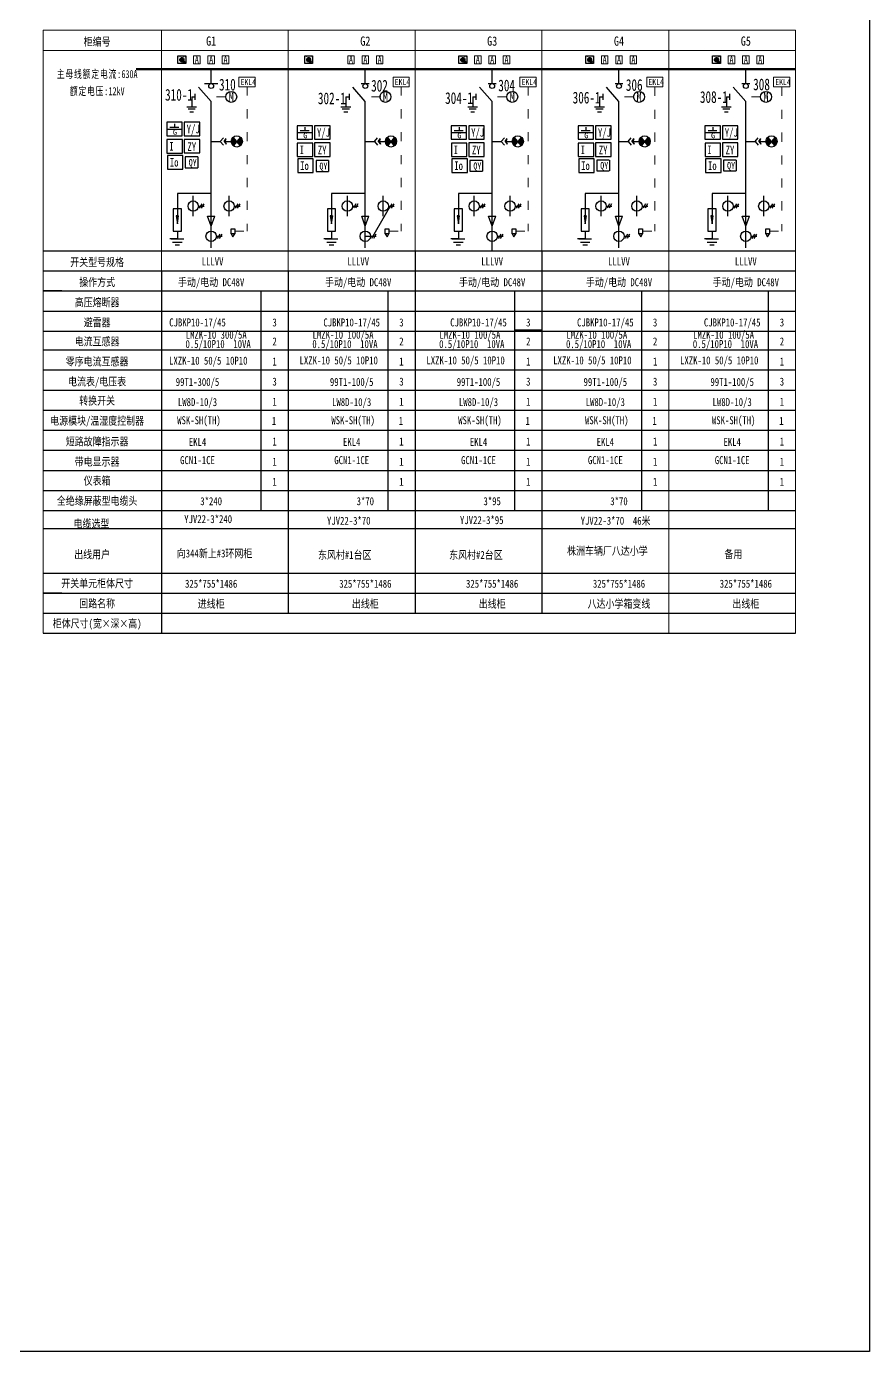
# Model space of a CAD drawing. Extents: x 613 to 1935, y 525 to 1195.
# Drawn here: x 1119.9 to 1376.8, y 524.7 to 928.2 of the extents above; entities that cross this region are included whole.
import ezdxf
from ezdxf.enums import TextEntityAlignment as Align

# ---------------------------------------------------------------- set-up
doc = ezdxf.new("R2010")
doc.units = 0
doc.header["$LTSCALE"] = 0.774411
doc.linetypes.add('ACAD_ISO03W100', pattern=[30, 12, -18])
doc.linetypes.add('HIDDEN', pattern=[0.375, 0.25, -0.125])
doc.layers.get('0').update_dxf_attribs({"linetype": 'CONTINUOUS'})
doc.layers.add('1', color=7, linetype='CONTINUOUS')
doc.layers.add('TEXT', color=3, linetype='CONTINUOUS')
for name, color, linetype, lineweight in [('粗实线', 7, 'CONTINUOUS', 30), ('细实线', 5, 'CONTINUOUS', 15), ('细室线', 4, 'CONTINUOUS', 9), ('虚线', 3, 'ACAD_ISO03W100', 15)]:
    doc.layers.add(name, color=color, linetype=linetype, lineweight=lineweight)
doc.styles.add('DXFS', font='', dxfattribs={"width": 0.7})
doc.styles.add('HZ', font='')
doc.styles.add('宋体', font='')
doc.styles.get('DXFS').set_extended_font_data('FangSong_GB2312')
doc.styles.get('HZ').set_extended_font_data('SimSun')
doc.styles.get('宋体').set_extended_font_data('SimSun')

# ---------------------------------------------------------------- blocks, each defined once
blk = doc.blocks.new('转换开关')
at = {"layer": '粗实线', "color": 0, "lineweight": 35}
for p, q in [((811715, -21653), (811741, -21670)), ((811728, -21640), (811745, -21665))]:
    blk.add_line(p, q, dxfattribs=at)
at = {"layer": '粗实线'}
blk.add_lwpolyline([(811687, -21612), (811756, -21612), (811756, -21681), (811687, -21681)], close=True, dxfattribs=at)
at = {"layer": '粗实线', "color": 0, "lineweight": 35}
blk.add_circle((811722, -21646), 2.53, dxfattribs=at)
for centre, radius, start, end in [((811722, -21646), 17.3, 334.4891, 295.4018), ((811722, -21646), 9.12, 21.7878, 248.0179), ((811743, -21668), 2.99, 223.9879, 49.9653)]:
    blk.add_arc(centre, radius, start, end, dxfattribs=at)
at = {"layer": '粗实线', "style": '宋体', "width": 0.8}
for s, p in [('就地', (811699, -21625)), ('远方', (811744, -21625))]:
    blk.add_text(s, height=8.26, dxfattribs=at).set_placement(p, align=Align.CENTER)
blk = doc.blocks.new('接地刀')
at = {"layer": '粗实线', "color": 0}
for p, q in [((15521, 53827), (15521, 53739)), ((15477, 53739), (15565, 53739)), ((15488, 53719), (15553, 53719)), ((15504, 53694), (15537, 53694))]:
    blk.add_line(p, q, dxfattribs=at)
at = {"layer": '粗实线', "color": 0, "linetype": 'HIDDEN'}
blk.add_line((15521, 53827), (15549, 53827), dxfattribs=at)
at = {"layer": '粗实线'}
blk.add_line((15549, 53853), (15549, 53802), dxfattribs=at)
blk = doc.blocks.new('带电显示器')
at = {"layer": '粗实线', "lineweight": -3}
blk.add_hatch(color=256, dxfattribs=at).paths.add_polyline_path([(15820, 53430), (15829, 53455), (15809, 53430), (15829, 53405)])
at = {"layer": '粗实线'}
h = blk.add_hatch(color=256, dxfattribs=at)
h.paths.add_polyline_path([(15955, 53468, -0.220516), (15973, 53430, -0.220516), (15955, 53392), (15923, 53430)])
h.paths.add_polyline_path([(15891, 53392, -0.220516), (15874, 53430, -0.220516), (15891, 53468), (15923, 53430)])
for p, q in [((15776, 53430), (15804, 53463)), ((15809, 53430), (15829, 53455)), ((15955, 53392), (15891, 53468)), ((15955, 53468), (15891, 53392)), ((15694, 53430), (15776, 53430)), ((15776, 53430), (15804, 53396)), ((15809, 53430), (15829, 53405)), ((15809, 53430), (15876, 53430))]:
    blk.add_line(p, q, dxfattribs=at)
at = {"layer": '粗实线', "lineweight": -3}
for p, q in [((15820, 53430), (15829, 53455)), ((15809, 53430), (15816, 53430)), ((15820, 53430), (15829, 53405))]:
    blk.add_line(p, q, dxfattribs=at)
at = {"layer": '粗实线'}
blk.add_circle((15923, 53430), 49.7, dxfattribs=at)

msp = doc.modelspace()

# ---------------------------------------------------------------- hatches: boundary and pattern name
at = {"layer": 'TEXT'}
for points in [[(1165.84, 868.05), (1165.47, 870.49), (1165.84, 870.49), (1166.21, 870.49)], [(1212.82, 868.05), (1212.45, 870.49), (1212.82, 870.49), (1213.19, 870.49)], [(1251.47, 868.05), (1251.1, 870.49), (1251.47, 870.49), (1251.84, 870.49)], [(1290.13, 868.05), (1289.76, 870.49), (1290.13, 870.49), (1290.5, 870.49)], [(1328.78, 868.05), (1328.41, 870.49), (1328.78, 870.49), (1329.15, 870.49)]]:
    msp.add_hatch(color=0, dxfattribs=at).paths.add_polyline_path(points)

# ---------------------------------------------------------------- linework, layer by layer
at = {"color": 0}
for p, q in [((1167.31, 899), (1162.6, 899)), ((1162.6, 899), (1162.6, 894.9)), ((1167.31, 896.84), (1162.6, 896.84)), ((1163.55, 897.55), (1166.28, 897.55)), ((1164.98, 898.57), (1164.98, 897.55)), ((1167.31, 894.9), (1167.31, 899)), ((1167.95, 899.01), (1167.95, 894.91)), ((1172.66, 899.01), (1167.95, 899.01)), ((1172.66, 894.91), (1172.66, 899.01)), ((1207.03, 897.96), (1202.32, 897.96)), ((1202.32, 897.96), (1202.32, 893.86)), ((1207.03, 895.8), (1202.32, 895.8)), ((1203.27, 896.51), (1205.99, 896.51)), ((1204.69, 897.53), (1204.69, 896.51)), ((1207.03, 893.86), (1207.03, 897.96)), ((1207.67, 897.97), (1207.67, 893.87)), ((1212.38, 897.97), (1207.67, 897.97)), ((1212.38, 893.87), (1212.38, 897.97)), ((1254, 897.96), (1249.29, 897.96)), ((1249.29, 897.96), (1249.29, 893.86)), ((1254, 895.8), (1249.29, 895.8)), ((1250.24, 896.51), (1252.97, 896.51)), ((1251.67, 897.53), (1251.67, 896.51)), ((1254, 893.86), (1254, 897.96)), ((1254.64, 897.97), (1254.64, 893.87)), ((1259.35, 897.97), (1254.64, 897.97)), ((1259.35, 893.87), (1259.35, 897.97)), ((1292.66, 897.96), (1287.95, 897.96)), ((1287.95, 897.96), (1287.95, 893.86)), ((1292.66, 895.8), (1287.95, 895.8)), ((1288.9, 896.51), (1291.62, 896.51)), ((1290.32, 897.53), (1290.32, 896.51)), ((1292.66, 893.86), (1292.66, 897.96)), ((1293.3, 897.97), (1293.3, 893.87)), ((1298.01, 897.97), (1293.3, 897.97)), ((1298.01, 893.87), (1298.01, 897.97)), ((1331.31, 897.96), (1326.6, 897.96)), ((1326.6, 897.96), (1326.6, 893.86)), ((1331.31, 895.8), (1326.6, 895.8)), ((1327.55, 896.51), (1330.27, 896.51)), ((1328.98, 897.53), (1328.98, 896.51)), ((1331.31, 893.86), (1331.31, 897.96)), ((1331.95, 897.97), (1331.95, 893.87)), ((1336.66, 897.97), (1331.95, 897.97)), ((1336.66, 893.87), (1336.66, 897.97)), ((1162.6, 894.9), (1167.31, 894.9)), ((1162.66, 893.73), (1162.66, 889.63)), ((1167.37, 893.73), (1162.66, 893.73)), ((1167.37, 889.63), (1167.37, 893.73)), ((1167.94, 893.76), (1167.94, 889.66)), ((1172.65, 893.76), (1167.94, 893.76)), ((1167.95, 894.91), (1172.66, 894.91)), ((1172.65, 889.66), (1172.65, 893.76)), ((1202.32, 893.86), (1207.03, 893.86)), ((1202.37, 892.69), (1202.37, 888.59)), ((1207.08, 892.69), (1202.37, 892.69)), ((1207.08, 888.59), (1207.08, 892.69)), ((1207.65, 892.72), (1207.65, 888.62)), ((1212.36, 892.72), (1207.65, 892.72)), ((1207.67, 893.87), (1212.38, 893.87)), ((1212.36, 888.62), (1212.36, 892.72)), ((1249.29, 893.86), (1254, 893.86)), ((1249.35, 892.69), (1249.35, 888.59)), ((1254.06, 892.69), (1249.35, 892.69)), ((1254.06, 888.59), (1254.06, 892.69)), ((1254.63, 892.72), (1254.63, 888.62)), ((1259.34, 892.72), (1254.63, 892.72)), ((1254.64, 893.87), (1259.35, 893.87)), ((1259.34, 888.62), (1259.34, 892.72)), ((1287.95, 893.86), (1292.66, 893.86)), ((1288, 892.69), (1288, 888.59)), ((1292.71, 892.69), (1288, 892.69)), ((1292.71, 888.59), (1292.71, 892.69)), ((1293.28, 892.72), (1293.28, 888.62)), ((1297.99, 892.72), (1293.28, 892.72)), ((1293.3, 893.87), (1298.01, 893.87)), ((1297.99, 888.62), (1297.99, 892.72)), ((1326.6, 893.86), (1331.31, 893.86)), ((1326.66, 892.69), (1326.66, 888.59)), ((1331.37, 892.69), (1326.66, 892.69)), ((1331.37, 888.59), (1331.37, 892.69)), ((1331.93, 892.72), (1331.93, 888.62)), ((1336.64, 892.72), (1331.93, 892.72)), ((1331.95, 893.87), (1336.66, 893.87)), ((1336.64, 888.62), (1336.64, 892.72)), ((1162.66, 889.63), (1167.37, 889.63)), ((1162.83, 888.88), (1162.83, 884.77)), ((1167.54, 888.88), (1162.83, 888.88)), ((1167.54, 884.77), (1167.54, 888.88)), ((1167.94, 889.66), (1172.65, 889.66)), ((1172.03, 888.44), (1168.25, 888.44)), ((1172.03, 888.44), (1168.25, 888.44)), ((1168.25, 888.44), (1168.25, 885.14)), ((1172.08, 888.44), (1172.08, 885.14)), ((1172.08, 888.44), (1172.08, 885.14)), ((1202.37, 888.59), (1207.08, 888.59)), ((1202.54, 887.84), (1202.54, 883.73)), ((1207.25, 887.84), (1202.54, 887.84)), ((1207.25, 883.73), (1207.25, 887.84)), ((1207.65, 888.62), (1212.36, 888.62)), ((1249.35, 888.59), (1254.06, 888.59)), ((1249.52, 887.84), (1249.52, 883.73)), ((1254.23, 887.84), (1249.52, 887.84)), ((1254.23, 883.73), (1254.23, 887.84)), ((1254.63, 888.62), (1259.34, 888.62)), ((1288, 888.59), (1292.71, 888.59)), ((1288.17, 887.84), (1288.17, 883.73)), ((1292.88, 887.84), (1288.17, 887.84)), ((1292.88, 883.73), (1292.88, 887.84)), ((1293.28, 888.62), (1297.99, 888.62)), ((1326.66, 888.59), (1331.37, 888.59)), ((1326.82, 887.84), (1326.82, 883.73)), ((1331.53, 887.84), (1326.82, 887.84)), ((1331.53, 883.73), (1331.53, 887.84)), ((1331.93, 888.62), (1336.64, 888.62)), ((1162.83, 884.77), (1167.54, 884.77)), ((1168.25, 885.14), (1172.03, 885.14)), ((1168.25, 885.14), (1172.03, 885.14)), ((1202.54, 883.73), (1207.25, 883.73)), ((1211.88, 887.32), (1208.1, 887.32)), ((1211.88, 887.32), (1208.1, 887.32)), ((1208.1, 887.32), (1208.1, 884.03)), ((1208.1, 884.03), (1211.88, 884.03)), ((1208.1, 884.03), (1211.88, 884.03)), ((1211.93, 887.32), (1211.93, 884.03)), ((1211.93, 887.32), (1211.93, 884.03)), ((1249.52, 883.73), (1254.23, 883.73)), ((1258.79, 887.39), (1255.01, 887.39)), ((1258.79, 887.39), (1255.01, 887.39)), ((1255.01, 887.39), (1255.01, 884.1)), ((1255.01, 884.1), (1258.79, 884.1)), ((1255.01, 884.1), (1258.79, 884.1)), ((1258.84, 887.39), (1258.84, 884.1)), ((1258.84, 887.39), (1258.84, 884.1)), ((1288.17, 883.73), (1292.88, 883.73)), ((1297.44, 887.52), (1293.66, 887.52)), ((1297.44, 887.52), (1293.66, 887.52)), ((1293.66, 887.52), (1293.66, 884.23)), ((1293.66, 884.23), (1297.44, 884.23)), ((1293.66, 884.23), (1297.44, 884.23)), ((1297.49, 887.52), (1297.49, 884.23)), ((1297.49, 887.52), (1297.49, 884.23)), ((1326.82, 883.73), (1331.53, 883.73)), ((1336.09, 887.52), (1332.31, 887.52)), ((1336.09, 887.52), (1332.31, 887.52)), ((1332.31, 887.52), (1332.31, 884.23)), ((1332.31, 884.23), (1336.09, 884.23)), ((1332.31, 884.23), (1336.09, 884.23)), ((1336.14, 887.52), (1336.14, 884.23)), ((1336.14, 887.52), (1336.14, 884.23)), ((1124.94, 859.88), (1160.97, 859.88)), ((1124.94, 859.88), (1130.64, 859.88)), ((1124.94, 859.88), (1199.63, 859.88)), ((1130.64, 859.88), (1160.97, 859.88)), ((1160.97, 859.88), (1315.59, 859.88)), ((1164.39, 862.52), (1167.3, 862.52)), ((1165.15, 861.66), (1166.54, 861.66)), ((1211.37, 862.52), (1214.27, 862.52)), ((1212.13, 861.66), (1213.51, 861.66)), ((1238.28, 859.88), (1238.28, 749.51)), ((1246.6, 859.88), (1315.59, 859.88)), ((1250.02, 862.52), (1252.92, 862.52)), ((1250.78, 861.66), (1252.16, 861.66)), ((1276.94, 859.88), (1354.24, 859.88)), ((1276.94, 859.88), (1276.94, 749.51)), ((1288.67, 862.52), (1291.58, 862.52)), ((1289.43, 861.66), (1290.82, 861.66)), ((1327.33, 862.52), (1330.23, 862.52)), ((1328.09, 861.66), (1329.47, 861.66)), ((1124.94, 853.76), (1160.97, 853.76)), ((1124.94, 853.76), (1199.63, 853.76)), ((1160.97, 853.76), (1160.97, 743.39)), ((1199.63, 853.76), (1315.59, 853.76)), ((1199.63, 853.76), (1199.63, 749.51)), ((1246.6, 853.76), (1315.59, 853.76)), ((1276.94, 853.76), (1354.24, 853.76)), ((1130.64, 847.64), (1124.94, 847.64)), ((1124.94, 847.64), (1199.63, 847.64)), ((1124.94, 847.64), (1160.97, 847.64)), ((1130.64, 847.64), (1160.97, 847.64)), ((1191.31, 847.64), (1191.31, 780.76)), ((1199.63, 847.64), (1276.94, 847.64)), ((1229.96, 847.64), (1229.96, 780.76)), ((1238.28, 847.64), (1315.59, 847.64)), ((1268.62, 847.64), (1268.62, 780.76)), ((1268.62, 847.64), (1354.24, 847.64)), ((1307.27, 847.64), (1307.27, 780.76)), ((1345.92, 847.64), (1345.92, 780.76)), ((1124.94, 841.53), (1160.97, 841.53)), ((1124.94, 841.53), (1191.31, 841.53)), ((1191.31, 841.53), (1199.63, 841.53)), ((1199.63, 841.53), (1238.28, 841.53)), ((1229.96, 841.53), (1238.28, 841.53)), ((1238.28, 841.53), (1276.94, 841.53)), ((1268.62, 841.53), (1276.94, 841.53)), ((1268.62, 841.53), (1307.27, 841.53)), ((1307.27, 841.53), (1345.92, 841.53)), ((1345.92, 841.53), (1354.24, 841.53)), ((1124.94, 835.41), (1160.97, 835.41)), ((1124.94, 835.41), (1191.31, 835.41)), ((1191.31, 835.41), (1199.63, 835.41)), ((1199.63, 835.41), (1238.28, 835.41)), ((1229.96, 835.41), (1238.28, 835.41)), ((1238.28, 835.41), (1276.94, 835.41)), ((1268.62, 835.82), (1276.94, 835.82)), ((1268.62, 835.41), (1276.94, 835.41)), ((1268.62, 835.41), (1307.27, 835.41)), ((1307.27, 835.41), (1345.92, 835.41)), ((1345.92, 835.41), (1354.24, 835.41)), ((1124.94, 829.7), (1160.97, 829.7)), ((1124.94, 829.7), (1191.31, 829.7)), ((1191.31, 829.7), (1199.63, 829.7)), ((1199.63, 829.7), (1238.28, 829.7)), ((1229.96, 829.7), (1238.28, 829.7)), ((1238.28, 829.7), (1276.94, 829.7)), ((1268.62, 829.7), (1276.94, 829.7)), ((1268.62, 829.7), (1307.27, 829.7)), ((1307.27, 829.7), (1345.92, 829.7)), ((1345.92, 829.7), (1354.24, 829.7)), ((1124.94, 823.58), (1160.97, 823.58)), ((1124.94, 823.58), (1160.97, 823.58)), ((1124.94, 823.58), (1191.31, 823.58)), ((1124.94, 823.58), (1191.31, 823.58)), ((1191.31, 823.58), (1199.63, 823.58)), ((1191.31, 823.58), (1199.63, 823.58)), ((1199.63, 823.58), (1238.28, 823.58)), ((1199.63, 823.58), (1238.28, 823.58)), ((1229.96, 823.58), (1238.28, 823.58)), ((1229.96, 823.58), (1238.28, 823.58)), ((1238.28, 823.58), (1276.94, 823.58)), ((1238.28, 823.58), (1276.94, 823.58)), ((1268.62, 823.58), (1276.94, 823.58)), ((1268.62, 823.58), (1276.94, 823.58)), ((1268.62, 823.58), (1307.27, 823.58)), ((1268.62, 823.58), (1307.27, 823.58)), ((1307.27, 823.58), (1345.92, 823.58)), ((1307.27, 823.58), (1345.92, 823.58)), ((1345.92, 823.58), (1354.24, 823.58)), ((1345.92, 823.58), (1354.24, 823.58)), ((1124.94, 817.47), (1191.31, 817.47)), ((1124.94, 817.47), (1160.97, 817.47)), ((1191.31, 817.47), (1199.63, 817.47)), ((1199.63, 817.47), (1238.28, 817.47)), ((1229.96, 817.47), (1238.28, 817.47)), ((1238.28, 817.47), (1276.94, 817.47)), ((1268.62, 817.47), (1276.94, 817.47)), ((1268.62, 817.47), (1307.27, 817.47)), ((1307.27, 817.47), (1345.92, 817.47)), ((1345.92, 817.47), (1354.24, 817.47)), ((1124.94, 811.35), (1191.31, 811.35)), ((1124.94, 811.35), (1160.97, 811.35)), ((1191.31, 811.35), (1199.63, 811.35)), ((1199.63, 811.35), (1238.28, 811.35)), ((1229.96, 811.35), (1238.28, 811.35)), ((1238.28, 811.35), (1276.94, 811.35)), ((1268.62, 811.35), (1276.94, 811.35)), ((1268.62, 811.35), (1307.27, 811.35)), ((1307.27, 811.35), (1345.92, 811.35)), ((1345.92, 811.35), (1354.24, 811.35)), ((1124.94, 805.23), (1191.31, 805.23)), ((1124.94, 805.23), (1191.31, 805.23)), ((1124.94, 805.23), (1160.97, 805.23)), ((1124.94, 805.23), (1160.97, 805.23)), ((1191.31, 805.23), (1199.63, 805.23)), ((1191.31, 805.23), (1345.92, 805.23)), ((1191.31, 805.23), (1345.92, 805.23)), ((1191.31, 805.23), (1199.63, 805.23)), ((1229.96, 805.23), (1238.28, 805.23)), ((1229.96, 805.23), (1238.28, 805.23)), ((1238.28, 805.23), (1276.94, 805.23)), ((1238.28, 805.23), (1276.94, 805.23)), ((1268.62, 805.23), (1276.94, 805.23)), ((1268.62, 805.23), (1276.94, 805.23)), ((1268.62, 805.23), (1307.27, 805.23)), ((1268.62, 805.23), (1307.27, 805.23)), ((1307.27, 805.23), (1345.92, 805.23)), ((1307.27, 805.23), (1345.92, 805.23)), ((1345.92, 805.23), (1354.24, 805.23)), ((1345.92, 805.23), (1354.24, 805.23)), ((1124.94, 799.11), (1191.31, 799.11)), ((1124.94, 799.11), (1160.97, 799.11)), ((1191.31, 799.11), (1345.92, 799.11)), ((1191.31, 799.11), (1199.63, 799.11)), ((1229.96, 799.11), (1238.28, 799.11)), ((1238.28, 799.11), (1276.94, 799.11)), ((1238.28, 799.11), (1307.27, 799.11)), ((1268.62, 799.11), (1276.94, 799.11)), ((1307.27, 799.11), (1345.92, 799.11)), ((1345.92, 799.11), (1354.24, 799.11)), ((1124.94, 792.99), (1191.31, 792.99)), ((1124.94, 792.99), (1160.97, 792.99)), ((1191.31, 792.99), (1199.63, 792.99)), ((1191.31, 792.99), (1345.92, 792.99)), ((1229.96, 792.99), (1238.28, 792.99)), ((1238.28, 792.99), (1276.94, 792.99)), ((1268.62, 792.99), (1276.94, 792.99)), ((1268.62, 792.99), (1307.27, 792.99)), ((1307.27, 792.99), (1345.92, 792.99)), ((1345.92, 792.99), (1354.24, 792.99)), ((1124.94, 786.87), (1160.97, 786.87)), ((1124.94, 786.87), (1191.31, 786.87)), ((1191.31, 786.87), (1199.63, 786.87)), ((1191.31, 786.87), (1345.92, 786.87)), ((1229.96, 786.87), (1238.28, 786.87)), ((1238.28, 786.87), (1276.94, 786.87)), ((1268.62, 786.87), (1276.94, 786.87)), ((1268.62, 786.87), (1307.27, 786.87)), ((1307.27, 786.87), (1345.92, 786.87)), ((1345.92, 786.87), (1354.24, 786.87)), ((1124.94, 755.62), (1354.24, 755.62)), ((1130.64, 755.62), (1124.94, 755.62)), ((1124.94, 755.62), (1354.24, 755.62)), ((1124.94, 755.62), (1199.63, 755.62)), ((1130.64, 755.62), (1160.97, 755.62)), ((1238.28, 755.62), (1354.24, 755.62)), ((1238.28, 755.62), (1354.24, 755.62)), ((1124.94, 749.51), (1160.97, 749.51)), ((1124.94, 749.51), (1354.24, 749.51)), ((1124.94, 749.51), (1199.63, 749.51)), ((1238.28, 749.51), (1354.24, 749.51)), ((1238.28, 749.51), (1276.94, 749.51)), ((1124.94, 743.39), (1160.97, 743.39)), ((1124.94, 743.39), (1191.31, 743.39)), ((1124.94, 743.39), (1354.24, 743.39)), ((1238.28, 743.39), (1354.24, 743.39)), ((1276.94, 743.39), (1354.24, 743.39))]:
    msp.add_line(p, q, dxfattribs=at)
at = {"color": 0, "linetype": 'HIDDEN', "ltscale": 0.2}
for p, q in [((1176.14, 870.37), (1176.14, 877.34)), ((1223.12, 870.37), (1223.12, 877.34)), ((1261.77, 870.37), (1261.77, 877.34)), ((1300.42, 870.37), (1300.42, 877.34)), ((1339.08, 870.37), (1339.08, 877.34))]:
    msp.add_line(p, q, dxfattribs=at)
at = {"color": 0, "linetype": 'Continuous'}
for p, q in [((1165.84, 863.49), (1163.5, 863.49)), ((1163.91, 863.49), (1167.78, 863.49)), ((1212.82, 863.49), (1210.48, 863.49)), ((1210.88, 863.49), (1214.75, 863.49)), ((1251.47, 863.49), (1249.13, 863.49)), ((1249.54, 863.49), (1253.41, 863.49)), ((1290.13, 863.49), (1287.78, 863.49)), ((1288.19, 863.49), (1292.06, 863.49)), ((1328.78, 863.49), (1326.44, 863.49)), ((1326.84, 863.49), (1330.72, 863.49))]:
    msp.add_line(p, q, dxfattribs=at)
msp.add_lwpolyline([(612.61, 1195.28), (1376.77, 1195.28), (1376.77, 524.67), (612.61, 524.67)], close=True, dxfattribs=at)
at = {"color": 0}
for points in [[(1124.94, 780.76), (1354.24, 780.76)], [(1124.94, 775.3), (1354.24, 775.3)], [(1124.94, 761.74), (1354.24, 761.74)]]:
    msp.add_lwpolyline(points, dxfattribs=at)
at = {"layer": '1', "color": 0, "ltscale": 1000}
for p, q in [((1182.2, 866.59), (1183.34, 866.59)), ((1182.2, 865.03), (1182.2, 866.59)), ((1183.34, 865.03), (1182.2, 865.03)), ((1182.2, 865.03), (1182.77, 864.11)), ((1182.77, 864.11), (1183.34, 865.03)), ((1183.34, 866.59), (1183.34, 865.03)), ((1229.17, 866.59), (1230.32, 866.59)), ((1229.17, 865.03), (1229.17, 866.59)), ((1230.32, 865.03), (1229.17, 865.03)), ((1229.17, 865.03), (1229.74, 864.11)), ((1229.74, 864.11), (1230.32, 865.03)), ((1230.32, 866.59), (1230.32, 865.03)), ((1267.82, 866.59), (1268.97, 866.59)), ((1267.82, 865.03), (1267.82, 866.59)), ((1268.97, 865.03), (1267.82, 865.03)), ((1267.82, 865.03), (1268.4, 864.11)), ((1268.4, 864.11), (1268.97, 865.03)), ((1268.97, 866.59), (1268.97, 865.03)), ((1306.48, 866.59), (1307.62, 866.59)), ((1306.48, 865.03), (1306.48, 866.59)), ((1307.62, 865.03), (1306.48, 865.03)), ((1306.48, 865.03), (1307.05, 864.11)), ((1307.05, 864.11), (1307.62, 865.03)), ((1307.62, 866.59), (1307.62, 865.03)), ((1345.13, 866.59), (1346.28, 866.59)), ((1345.13, 865.03), (1345.13, 866.59)), ((1346.28, 865.03), (1345.13, 865.03)), ((1345.13, 865.03), (1345.7, 864.11)), ((1345.7, 864.11), (1346.28, 865.03)), ((1346.28, 866.59), (1346.28, 865.03))]:
    msp.add_line(p, q, dxfattribs=at)
at = {"layer": 'TEXT', "color": 0}
for p, q in [((1165.84, 877.34), (1165.84, 869.27)), ((1176.14, 877.34), (1165.84, 877.34)), ((1212.82, 877.34), (1212.82, 869.27)), ((1223.12, 877.34), (1212.82, 877.34)), ((1251.47, 877.34), (1251.47, 868.05)), ((1261.77, 877.34), (1251.47, 877.34)), ((1290.13, 877.34), (1290.13, 868.05)), ((1300.42, 877.34), (1290.13, 877.34)), ((1328.78, 877.34), (1328.78, 868.05)), ((1339.08, 877.34), (1328.78, 877.34)), ((1167.09, 872.61), (1164.6, 872.61)), ((1164.6, 872.61), (1164.6, 865.87)), ((1167.09, 865.87), (1167.09, 872.61)), ((1214.07, 872.61), (1211.57, 872.61)), ((1211.57, 872.61), (1211.57, 865.87)), ((1214.07, 865.87), (1214.07, 872.61)), ((1252.72, 872.61), (1250.22, 872.61)), ((1250.22, 872.61), (1250.22, 865.87)), ((1252.72, 865.87), (1252.72, 872.61)), ((1291.37, 872.61), (1288.88, 872.61)), ((1288.88, 872.61), (1288.88, 865.87)), ((1291.37, 865.87), (1291.37, 872.61)), ((1330.03, 872.61), (1327.53, 872.61)), ((1327.53, 872.61), (1327.53, 865.87)), ((1330.03, 865.87), (1330.03, 872.61)), ((1165.84, 870.49), (1165.47, 870.49)), ((1165.47, 870.49), (1165.84, 868.05)), ((1165.84, 870.49), (1166.21, 870.49)), ((1165.84, 868.05), (1166.21, 870.49)), ((1212.82, 870.49), (1212.45, 870.49)), ((1212.45, 870.49), (1212.82, 868.05)), ((1212.82, 870.49), (1213.19, 870.49)), ((1212.82, 868.05), (1213.19, 870.49)), ((1251.47, 870.49), (1251.1, 870.49)), ((1251.1, 870.49), (1251.47, 868.05)), ((1251.47, 870.49), (1251.84, 870.49)), ((1251.47, 868.05), (1251.84, 870.49)), ((1290.13, 870.49), (1289.76, 870.49)), ((1289.76, 870.49), (1290.13, 868.05)), ((1290.13, 870.49), (1290.5, 870.49)), ((1290.13, 868.05), (1290.5, 870.49)), ((1328.78, 870.49), (1328.41, 870.49)), ((1328.41, 870.49), (1328.78, 868.05)), ((1328.78, 870.49), (1329.15, 870.49)), ((1328.78, 868.05), (1329.15, 870.49)), ((1164.6, 865.87), (1167.09, 865.87)), ((1165.84, 865.87), (1165.84, 863.49)), ((1211.57, 865.87), (1214.07, 865.87)), ((1212.82, 865.87), (1212.82, 863.49)), ((1250.22, 865.87), (1252.72, 865.87)), ((1251.47, 865.87), (1251.47, 863.49)), ((1288.88, 865.87), (1291.37, 865.87)), ((1290.13, 865.87), (1290.13, 863.49)), ((1327.53, 865.87), (1330.03, 865.87)), ((1328.78, 865.87), (1328.78, 863.49))]:
    msp.add_line(p, q, dxfattribs=at)
at = {"layer": '粗实线', "color": 0}
for p, q in [((1176.14, 910.77), (1176.14, 915.2)), ((1223.12, 910.77), (1223.12, 915.2)), ((1223.12, 910.77), (1223.12, 915.2)), ((1261.77, 910.77), (1261.77, 915.2)), ((1261.77, 910.77), (1261.77, 915.2)), ((1300.42, 910.77), (1300.42, 915.2)), ((1300.42, 910.77), (1300.42, 915.2)), ((1339.08, 910.77), (1339.08, 915.2)), ((1339.08, 910.77), (1339.08, 915.2)), ((1176.14, 905.35), (1172.3, 909.73)), ((1174.09, 910.77), (1178.19, 910.77)), ((1223.12, 905.35), (1219.28, 909.73)), ((1221.9, 910.77), (1224.33, 910.77)), ((1261.77, 905.35), (1257.93, 909.73)), ((1260.56, 910.77), (1262.98, 910.77)), ((1300.42, 905.35), (1296.59, 909.73)), ((1299.21, 910.77), (1301.63, 910.77)), ((1339.08, 905.35), (1335.24, 909.73)), ((1337.87, 910.77), (1340.29, 910.77)), ((1176.14, 860.81), (1176.14, 905.35)), ((1223.12, 860.81), (1223.12, 905.35)), ((1261.77, 859.88), (1261.77, 905.35)), ((1300.42, 860.81), (1300.42, 905.35)), ((1339.08, 860.81), (1339.08, 905.35)), ((1175.06, 870.37), (1177.22, 870.37)), ((1176.14, 867.41), (1175.06, 870.37)), ((1176.14, 867.41), (1177.22, 870.37)), ((1223.12, 867.41), (1222.04, 870.37)), ((1222.04, 870.37), (1224.19, 870.37)), ((1223.12, 867.41), (1224.19, 870.37)), ((1261.77, 867.41), (1260.69, 870.37)), ((1260.69, 870.37), (1262.85, 870.37)), ((1261.77, 867.41), (1262.85, 870.37)), ((1300.42, 867.41), (1299.35, 870.37)), ((1299.35, 870.37), (1301.5, 870.37)), ((1300.42, 867.41), (1301.5, 870.37)), ((1339.08, 867.41), (1338, 870.37)), ((1338, 870.37), (1340.15, 870.37)), ((1339.08, 867.41), (1340.15, 870.37))]:
    msp.add_line(p, q, dxfattribs=at)
at = {"layer": '粗实线', "color": 0, "lineweight": -3}
for p, q in [((1170.67, 870.37), (1170.67, 876.62)), ((1181.61, 870.37), (1181.61, 876.62)), ((1217.64, 870.37), (1217.64, 876.62)), ((1228.59, 870.37), (1228.59, 876.62)), ((1256.3, 870.37), (1256.3, 876.62)), ((1267.24, 870.37), (1267.24, 876.62)), ((1294.95, 870.37), (1294.95, 876.62)), ((1305.89, 870.37), (1305.89, 876.62)), ((1333.61, 870.37), (1333.61, 876.62)), ((1344.55, 870.37), (1344.55, 876.62)), ((1176.14, 861.15), (1176.14, 867.41)), ((1223.12, 861.15), (1223.12, 867.41)), ((1261.77, 861.15), (1261.77, 867.41)), ((1300.42, 861.15), (1300.42, 867.41)), ((1339.08, 861.15), (1339.08, 867.41))]:
    msp.add_line(p, q, dxfattribs=at)
at = {"layer": '粗实线', "color": 0, "linetype": 'ByBlock', "ltscale": 0.2}
for p, q in [((1172.25, 873.49), (1173.99, 873.49)), ((1173.3, 874.17), (1172.51, 872.82)), ((1173.9, 874.17), (1173.12, 872.82)), ((1183.19, 873.49), (1184.93, 873.49)), ((1184.24, 874.17), (1183.46, 872.82)), ((1184.84, 874.17), (1184.06, 872.82)), ((1219.22, 873.49), (1220.96, 873.49)), ((1220.27, 874.17), (1219.49, 872.82)), ((1220.88, 874.17), (1220.1, 872.82)), ((1230.68, 873.49), (1224.96, 863.61)), ((1230.16, 873.49), (1231.91, 873.49)), ((1231.21, 874.17), (1230.43, 872.82)), ((1231.82, 874.17), (1231.04, 872.82)), ((1257.88, 873.49), (1259.62, 873.49)), ((1258.92, 874.17), (1258.14, 872.82)), ((1259.53, 874.17), (1258.75, 872.82)), ((1268.82, 873.49), (1270.56, 873.49)), ((1269.87, 874.17), (1269.08, 872.82)), ((1270.47, 874.17), (1269.69, 872.82)), ((1296.53, 873.49), (1298.27, 873.49)), ((1297.58, 874.17), (1296.8, 872.82)), ((1298.18, 874.17), (1297.4, 872.82)), ((1307.47, 873.49), (1309.21, 873.49)), ((1308.52, 874.17), (1307.74, 872.82)), ((1309.13, 874.17), (1308.35, 872.82)), ((1335.18, 873.49), (1336.93, 873.49)), ((1336.23, 874.17), (1335.45, 872.82)), ((1336.84, 874.17), (1336.06, 872.82)), ((1346.13, 873.49), (1347.87, 873.49)), ((1347.17, 874.17), (1346.39, 872.82)), ((1347.78, 874.17), (1347, 872.82)), ((1177.72, 864.28), (1179.46, 864.28)), ((1178.77, 864.96), (1177.99, 863.61)), ((1179.37, 864.96), (1178.59, 863.61)), ((1223.12, 864.28), (1226.44, 864.28)), ((1226.35, 864.96), (1225.57, 863.61)), ((1263.35, 864.28), (1265.09, 864.28)), ((1264.39, 864.96), (1263.61, 863.61)), ((1265, 864.96), (1264.22, 863.61)), ((1302, 864.28), (1303.74, 864.28)), ((1303.05, 864.96), (1302.27, 863.61)), ((1303.66, 864.96), (1302.87, 863.61)), ((1340.66, 864.28), (1342.4, 864.28)), ((1341.7, 864.96), (1340.92, 863.61)), ((1342.31, 864.96), (1341.53, 863.61))]:
    msp.add_line(p, q, dxfattribs=at)
at = {"layer": '粗实线', "color": 0, "const_width": 0.678}
for points in [[(1153.25, 915.2), (1199.63, 915.2)], [(1199.63, 915.2), (1261.77, 915.2)], [(1238.28, 915.2), (1315.59, 915.2)]]:
    msp.add_lwpolyline(points, dxfattribs=at)
at = {"layer": '粗实线', "color": 0}
msp.add_lwpolyline([(1276.94, 915.2, 0.678, 0.678, 0), (1354.24, 915.2, 0.678, 0.678, 0)], format="xyseb", dxfattribs=at)
for centre, radius in [((1176.14, 910.05), 0.727), ((1182.27, 906.75), 1.67), ((1223.12, 910.05), 0.727), ((1229.25, 906.75), 1.67), ((1261.77, 910.05), 0.727), ((1267.9, 906.75), 1.67), ((1300.42, 910.05), 0.727), ((1306.55, 906.75), 1.67), ((1339.08, 910.05), 0.727), ((1345.21, 906.75), 1.67)]:
    msp.add_circle(centre, radius, dxfattribs=at)
at = {"layer": '粗实线', "color": 0, "lineweight": -3}
for centre in [(1170.67, 873.49), (1181.61, 873.49), (1217.64, 873.49), (1228.59, 873.49), (1256.3, 873.49), (1267.24, 873.49), (1294.95, 873.49), (1305.89, 873.49), (1333.61, 873.49), (1344.55, 873.49), (1176.14, 864.28), (1223.12, 864.28), (1261.77, 864.28), (1300.42, 864.28), (1339.08, 864.28)]:
    msp.add_circle(centre, 1.58, dxfattribs=at)
at = {"layer": '细实线', "color": 0}
for p, q in [((1124.94, 927.01), (1160.97, 927.01)), ((1124.94, 927.01), (1130.64, 927.01)), ((1124.94, 927.01), (1124.94, 743.39)), ((1130.64, 927.01), (1160.97, 927.01)), ((1160.97, 927.01), (1199.63, 927.01)), ((1160.97, 927.01), (1160.97, 749.51)), ((1160.97, 927.01), (1160.97, 859.88)), ((1199.63, 927.01), (1315.59, 927.01)), ((1199.63, 927.01), (1199.63, 841.53)), ((1238.28, 927.01), (1238.28, 749.51)), ((1238.28, 927.01), (1238.28, 859.88)), ((1246.6, 927.01), (1315.59, 927.01)), ((1246.6, 927.01), (1315.59, 927.01)), ((1276.94, 927.01), (1315.59, 927.01)), ((1276.94, 927.01), (1276.94, 853.76)), ((1276.94, 927.01), (1276.94, 749.51)), ((1276.94, 927.01), (1354.24, 927.01)), ((1276.94, 927.01), (1276.94, 853.76)), ((1315.59, 927.01), (1315.59, 768.11)), ((1315.59, 927.01), (1315.59, 768.11)), ((1315.59, 927.01), (1315.59, 743.39)), ((1354.24, 927.01), (1354.24, 768.11)), ((1354.24, 927.01), (1354.24, 768.11)), ((1354.24, 927.01), (1354.24, 743.39)), ((1124.94, 920.89), (1160.97, 920.89)), ((1124.94, 920.89), (1130.64, 920.89)), ((1124.94, 920.89), (1199.63, 920.89)), ((1130.64, 920.89), (1160.97, 920.89)), ((1199.63, 920.89), (1315.59, 920.89)), ((1238.28, 920.89), (1315.59, 920.89)), ((1276.94, 920.89), (1354.24, 920.89))]:
    msp.add_line(p, q, dxfattribs=at)
for points in [[(1170.79, 919.28), (1172.75, 919.28), (1172.75, 916.82), (1170.79, 916.82)], [(1175.16, 919.28), (1177.12, 919.28), (1177.12, 916.82), (1175.16, 916.82)], [(1179.53, 919.28), (1181.49, 919.28), (1181.49, 916.82), (1179.53, 916.82)], [(1217.76, 919.28), (1219.72, 919.28), (1219.72, 916.82), (1217.76, 916.82)], [(1222.14, 919.28), (1224.1, 919.28), (1224.1, 916.82), (1222.14, 916.82)], [(1226.51, 919.28), (1228.47, 919.28), (1228.47, 916.82), (1226.51, 916.82)], [(1256.42, 919.28), (1258.38, 919.28), (1258.38, 916.82), (1256.42, 916.82)], [(1260.79, 919.28), (1262.75, 919.28), (1262.75, 916.82), (1260.79, 916.82)], [(1265.16, 919.28), (1267.12, 919.28), (1267.12, 916.82), (1265.16, 916.82)], [(1295.07, 919.28), (1297.03, 919.28), (1297.03, 916.82), (1295.07, 916.82)], [(1299.44, 919.28), (1301.4, 919.28), (1301.4, 916.82), (1299.44, 916.82)], [(1303.82, 919.28), (1305.78, 919.28), (1305.78, 916.82), (1303.82, 916.82)], [(1333.72, 919.28), (1335.68, 919.28), (1335.68, 916.82), (1333.72, 916.82)], [(1338.1, 919.28), (1340.06, 919.28), (1340.06, 916.82), (1338.1, 916.82)], [(1342.47, 919.28), (1344.43, 919.28), (1344.43, 916.82), (1342.47, 916.82)]]:
    msp.add_lwpolyline(points, close=True, dxfattribs=at)
at = {"layer": '细室线', "color": 0}
for points in [[(1184.59, 912.77), (1189.55, 912.77), (1189.55, 909.81), (1184.59, 909.81)], [(1231.57, 912.77), (1236.52, 912.77), (1236.52, 909.81), (1231.57, 909.81)], [(1270.22, 912.77), (1275.18, 912.77), (1275.18, 909.81), (1270.22, 909.81)], [(1308.87, 912.77), (1313.83, 912.77), (1313.83, 909.81), (1308.87, 909.81)], [(1347.53, 912.77), (1352.49, 912.77), (1352.49, 909.81), (1347.53, 909.81)]]:
    msp.add_lwpolyline(points, close=True, dxfattribs=at)
at = {"layer": '虚线', "color": 0, "linetype": 'ACAD_ISO03W100', "ltscale": 0.3}
for p, q in [((1187.07, 909.95), (1187.07, 865.81)), ((1234.05, 909.95), (1234.05, 865.81)), ((1272.7, 909.95), (1272.7, 865.81)), ((1311.35, 909.81), (1311.35, 865.81)), ((1350.01, 909.81), (1350.01, 865.81)), ((1180.6, 906.75), (1174.91, 906.75)), ((1227.82, 906.75), (1221.88, 906.75)), ((1266.23, 906.75), (1260.54, 906.75)), ((1304.88, 906.75), (1299.19, 906.75)), ((1343.54, 906.75), (1337.84, 906.75)), ((1183.34, 865.81), (1187.07, 865.81)), ((1230.32, 865.81), (1234.05, 865.81)), ((1268.97, 865.81), (1272.7, 865.81)), ((1307.62, 865.81), (1311.35, 865.81)), ((1346.28, 865.81), (1350.01, 865.81))]:
    msp.add_line(p, q, dxfattribs=at)

# ---------------------------------------------------------------- block references
at = {"color": 0, "linetype": 'ByBlock', "xscale": 0.03419636210116749, "yscale": 0.03419636210116749, "zscale": 0.03419636210120443}
for p in [(-26590.73, 1658.27), (-26552.07, 1658.27), (-26505.1, 1658.27), (-26466.44, 1658.27), (-26427.79, 1658.27)]:
    msp.add_blockref('转换开关', p, dxfattribs=at)
at = {"layer": '粗实线', "color": 0, "xscale": 0.03419636210116749, "yscale": 0.03419636210116749, "zscale": 0.03419636210120443}
for name, p in [('接地刀', (639.45, -933.94)), ('接地刀', (686.43, -933.94)), ('接地刀', (725.08, -933.94)), ('接地刀', (763.74, -933.94)), ('接地刀', (802.39, -933.94)), ('带电显示器', (639.45, -933.94)), ('带电显示器', (686.43, -933.94)), ('带电显示器', (725.08, -933.94)), ('带电显示器', (763.74, -933.94)), ('带电显示器', (802.39, -933.94))]:
    msp.add_blockref(name, p, dxfattribs=at)

# ---------------------------------------------------------------- texts
at = {"color": 0, "style": 'HZ'}
for s, height, width, p in [('柜编号', 2.437, 0.8, (1141.39, 922.33)), ('G1', 2.825, 0.8, (1176.14, 922.33)), ('G2', 2.825, 0.8, (1223.12, 922.33)), ('G3', 2.825, 0.8, (1261.77, 922.33)), ('G4', 2.825, 0.8, (1300.42, 922.33)), ('G5', 2.825, 0.8, (1339.08, 922.33)), ('G5', 2.825, 0.8, (1339.08, 922.33)), ('A', 2.16, 0.8, (1171.77, 917)), ('A', 2.16, 0.8, (1176.14, 917)), ('A', 2.16, 0.8, (1180.51, 917)), ('A', 2.16, 0.8, (1218.74, 917)), ('A', 2.16, 0.8, (1223.12, 917)), ('A', 2.16, 0.8, (1227.49, 917)), ('A', 2.16, 0.8, (1257.4, 917)), ('A', 2.16, 0.8, (1261.77, 917)), ('A', 2.16, 0.8, (1266.14, 917)), ('A', 2.16, 0.8, (1296.05, 917)), ('A', 2.16, 0.8, (1300.42, 917)), ('A', 2.16, 0.8, (1304.8, 917)), ('A', 2.16, 0.8, (1334.7, 917)), ('A', 2.16, 0.8, (1339.08, 917)), ('A', 2.16, 0.8, (1343.45, 917)), ('310', 3.572, 0.7, (1181.08, 908.69)), ('304', 3.572, 0.7, (1266.19, 908.44)), ('306', 3.572, 0.7, (1305.07, 908.59)), ('308', 3.572, 0.7, (1343.86, 908.76)), ('310-1', 3.572, 0.7, (1166.34, 905.59)), ('302-1', 3.572, 0.7, (1212.93, 904.51)), ('302', 3.572, 0.7, (1227.44, 908.36)), ('304-1', 3.572, 0.7, (1251.68, 904.59)), ('306-1', 3.572, 0.7, (1290.55, 904.74)), ('308-1', 3.572, 0.7, (1329.34, 904.92)), ('开关型号规格', 2.437, 0.8, (1141.39, 855.2)), ('LLLVV', 2.437, 0.8, (1176.57, 855.41)), ('LLLVV', 2.437, 0.8, (1220.95, 855.41)), ('LLLVV', 2.437, 0.8, (1261.77, 855.41)), ('LLLVV', 2.437, 0.8, (1300.42, 855.41)), ('LLLVV', 2.437, 0.8, (1339.08, 855.41)), ('操作方式', 2.437, 0.8, (1141.39, 849.08)), ('手动/电动 DC48V', 2.4367, 0.8, (1176.14, 849.08)), ('手动/电动 DC48V', 2.4367, 0.8, (1220.95, 849.08)), ('手动/电动 DC48V', 2.4367, 0.8, (1261.77, 849.08)), ('手动/电动 DC48V', 2.4367, 0.8, (1300.42, 849.08)), ('手动/电动 DC48V', 2.4367, 0.8, (1339.08, 849.08)), ('高压熔断器', 2.437, 0.8, (1141.39, 842.96)), ('避雷器', 2.437, 0.8, (1141.39, 836.84)), ('CJBKP10-17/45', 2.4367, 0.8, (1171.98, 836.84)), ('CJBKP10-17/45', 2.4367, 0.8, (1218.96, 836.84)), ('CJBKP10-17/45', 2.4367, 0.8, (1257.61, 836.84)), ('CJBKP10-17/45', 2.4367, 0.8, (1296.26, 836.84)), ('CJBKP10-17/45', 2.4367, 0.8, (1334.92, 836.84)), ('LMZK-10 300/5A', 2.4367, 0.8, (1177.69, 833.09)), ('3', 2.44, 0.8, (1195.47, 836.84)), ('LMZK-10 100/5A', 2.4367, 0.8, (1216.34, 833.09)), ('3', 2.44, 0.8, (1234.12, 836.84)), ('LMZK-10 100/5A', 2.4367, 0.8, (1255, 833.09)), ('3', 2.44, 0.8, (1272.78, 836.84)), ('LMZK-10 100/5A', 2.4367, 0.8, (1293.65, 833.09)), ('3', 2.44, 0.8, (1311.43, 836.84)), ('LMZK-10 100/5A', 2.4367, 0.8, (1332.3, 833.09)), ('3', 2.44, 0.8, (1350.08, 836.84)), ('电流互感器', 2.437, 0.8, (1141.39, 831.05)), (' 0.5/10P10  10VA', 2.4367, 0.8, (1177.6, 830.25)), ('2', 2.44, 0.8, (1195.47, 831.05)), (' 0.5/10P10  10VA', 2.4367, 0.8, (1216.25, 830.25)), ('2', 2.44, 0.8, (1234.12, 831.05)), (' 0.5/10P10  10VA', 2.4367, 0.8, (1254.9, 830.25)), ('2', 2.44, 0.8, (1272.78, 831.05)), (' 0.5/10P10  10VA', 2.4367, 0.8, (1293.56, 830.25)), ('2', 2.44, 0.8, (1311.43, 831.05)), (' 0.5/10P10  10VA', 2.4367, 0.8, (1332.21, 830.25)), ('2', 2.44, 0.8, (1350.08, 831.05)), ('零序电流互感器', 2.437, 0.8, (1141.39, 824.93)), ('LXZK-10 50/5 10P10', 2.4367, 0.8, (1175.27, 825.2)), ('1', 2.44, 0.8, (1195.47, 824.93)), ('LXZK-10 50/5 10P10', 2.4367, 0.8, (1215.01, 825.29)), ('1', 2.44, 0.8, (1234.12, 824.93)), ('LXZK-10 50/5 10P10', 2.4367, 0.8, (1253.67, 825.29)), ('1', 2.44, 0.8, (1272.78, 824.93)), ('LXZK-10 50/5 10P10', 2.4367, 0.8, (1292.32, 825.29)), ('1', 2.44, 0.8, (1311.43, 824.93)), ('LXZK-10 50/5 10P10', 2.4367, 0.8, (1330.97, 825.29)), ('1', 2.44, 0.8, (1350.08, 824.93)), ('电流表/电压表', 2.437, 0.8, (1141.39, 818.82)), ('99T1-300/5', 2.437, 0.8, (1171.98, 818.71)), ('3', 2.44, 0.8, (1195.47, 818.82)), ('99T1-100/5', 2.437, 0.8, (1218.96, 818.71)), ('3', 2.44, 0.8, (1234.12, 818.82)), ('99T1-100/5', 2.437, 0.8, (1257.61, 818.71)), ('3', 2.44, 0.8, (1272.78, 818.82)), ('99T1-100/5', 2.437, 0.8, (1296.26, 818.71)), ('3', 2.44, 0.8, (1311.43, 818.82)), ('99T1-100/5', 2.437, 0.8, (1334.92, 818.71)), ('3', 2.44, 0.8, (1350.08, 818.82)), ('转换开关', 2.437, 0.8, (1141.39, 813.01)), ('LW8D-10/3', 2.437, 0.8, (1171.98, 812.59)), ('LW8D-10/3', 2.437, 0.8, (1218.96, 812.59)), ('LW8D-10/3', 2.437, 0.8, (1257.61, 812.59)), ('LW8D-10/3', 2.437, 0.8, (1296.26, 812.59)), ('LW8D-10/3', 2.437, 0.8, (1334.92, 812.59)), ('1', 2.44, 0.8, (1195.47, 812.7)), ('1', 2.44, 0.8, (1234.12, 812.7)), ('1', 2.44, 0.8, (1272.78, 812.7)), ('1', 2.44, 0.8, (1311.43, 812.7)), ('1', 2.44, 0.8, (1350.08, 812.7)), ('电源模块/温湿度控制器', 2.4367, 0.8, (1141.39, 806.89)), ('WSK-SH(TH)', 2.437, 0.8, (1172.42, 807.06)), ('1', 2.44, 0.8, (1195.3, 806.85)), ('WSK-SH(TH)', 2.437, 0.8, (1219.4, 807.06)), ('1', 2.44, 0.8, (1233.96, 806.85)), ('WSK-SH(TH)', 2.437, 0.8, (1258.05, 807.06)), ('1', 2.44, 0.8, (1272.61, 806.85)), ('WSK-SH(TH)', 2.437, 0.8, (1296.7, 807.06)), ('1', 2.44, 0.8, (1311.26, 806.85)), ('WSK-SH(TH)', 2.437, 0.8, (1335.36, 807.06)), ('1', 2.44, 0.8, (1349.92, 806.85)), ('短路故障指示器', 2.437, 0.8, (1141.39, 800.55)), ('EKL4', 2.437, 0.8, (1171.98, 800.44)), ('1', 2.44, 0.8, (1195.47, 800.55)), ('EKL4', 2.437, 0.8, (1218.96, 800.44)), ('1', 2.44, 0.8, (1234.12, 800.55)), ('EKL4', 2.437, 0.8, (1257.61, 800.44)), ('1', 2.44, 0.8, (1272.78, 800.55)), ('EKL4', 2.437, 0.8, (1296.26, 800.44)), ('1', 2.44, 0.8, (1311.43, 800.55)), ('EKL4', 2.437, 0.8, (1334.92, 800.44)), ('1', 2.44, 0.8, (1350.08, 800.55)), ('带电显示器', 2.437, 0.8, (1141.39, 794.43)), ('GCN1-1CE', 2.437, 0.8, (1171.98, 794.9)), ('1', 2.44, 0.8, (1195.47, 794.43)), ('GCN1-1CE', 2.437, 0.8, (1218.96, 794.9)), ('1', 2.44, 0.8, (1234.12, 794.43)), ('GCN1-1CE', 2.437, 0.8, (1257.61, 794.9)), ('1', 2.44, 0.8, (1272.78, 794.43)), ('GCN1-1CE', 2.437, 0.8, (1296.26, 794.9)), ('1', 2.44, 0.8, (1311.43, 794.43)), ('GCN1-1CE', 2.437, 0.8, (1334.92, 794.9)), ('1', 2.44, 0.8, (1350.08, 794.43)), ('仪表箱', 2.437, 0.8, (1141.39, 788.62)), ('1', 2.44, 0.8, (1195.47, 788.31)), ('1', 2.44, 0.8, (1234.12, 788.31)), ('1', 2.44, 0.8, (1272.78, 788.31)), ('1', 2.44, 0.8, (1311.43, 788.31)), ('1', 2.44, 0.8, (1350.08, 788.31)), ('全绝缘屏蔽型电缆头', 2.437, 0.8, (1141.39, 782.5)), ('3*240', 2.437, 0.8, (1176.14, 782.4)), ('3*70', 2.437, 0.8, (1223.12, 782.4)), ('3*95', 2.437, 0.8, (1261.77, 782.4)), ('3*70', 2.437, 0.8, (1300.42, 782.4)), ('开关单元柜体尺寸', 2.437, 0.8, (1141.39, 757.37)), ('325*755*1486', 2.4367, 0.8, (1176.14, 757.27)), ('325*755*1486', 2.4367, 0.8, (1223.12, 757.27)), ('325*755*1486', 2.4367, 0.8, (1261.77, 757.27)), ('325*755*1486', 2.4367, 0.8, (1300.42, 757.27)), ('325*755*1486', 2.4367, 0.8, (1339.08, 757.27)), ('回路名称', 2.437, 0.8, (1141.39, 751.25)), ('进线柜', 2.437, 0.8, (1176.14, 751.15)), ('出线柜', 2.437, 0.8, (1223.12, 751.15)), ('出线柜', 2.437, 0.8, (1261.77, 751.15)), ('八达小学箱变线', 2.437, 0.8, (1300.42, 751.15)), ('出线柜', 2.437, 0.8, (1339.08, 751.15)), ('柜体尺寸(宽×深×高)', 2.4367, 0.8, (1141.39, 745.14))]:
    msp.add_text(s, height=height, dxfattribs=dict(at, width=width)).set_placement(p, align=Align.CENTER)
for s, height, width, p in [('EKL4', 1.789, 0.8, (1185.12, 910.38)), ('EKL4', 1.789, 0.8, (1232.09, 910.38)), ('EKL4', 1.789, 0.8, (1270.75, 910.38)), ('EKL4', 1.789, 0.8, (1309.4, 910.38)), ('EKL4', 1.789, 0.8, (1348.06, 910.38)), ('Y/J', 2.593, 0.75, (1168.67, 895.65)), ('Y/J', 2.593, 0.75, (1208.38, 894.61)), ('Y/J', 2.593, 0.75, (1255.36, 894.61)), ('Y/J', 2.593, 0.75, (1294.01, 894.61)), ('Y/J', 2.593, 0.75, (1332.66, 894.61)), ('I', 2.59, 0.75, (1163.37, 890.37)), ('ZY', 2.593, 0.75, (1168.92, 890.31)), ('I', 2.59, 0.75, (1203.09, 889.33)), ('ZY', 2.593, 0.75, (1208.64, 889.27)), ('I', 2.59, 0.75, (1250.06, 889.33)), ('ZY', 2.593, 0.75, (1255.61, 889.27)), ('I', 2.59, 0.75, (1288.72, 889.33)), ('ZY', 2.593, 0.75, (1294.27, 889.27)), ('I', 2.59, 0.75, (1327.37, 889.33)), ('ZY', 2.593, 0.75, (1332.92, 889.27)), ('Io', 2.593, 0.75, (1163.54, 885.52)), ('QY', 2.079, 0.75, (1169.3, 885.74)), ('QY', 2.079, 0.75, (1169.3, 885.74)), ('Io', 2.593, 0.75, (1203.26, 884.48)), ('QY', 2.079, 0.75, (1209.14, 884.63)), ('QY', 2.079, 0.75, (1209.14, 884.63)), ('Io', 2.593, 0.75, (1250.23, 884.48)), ('QY', 2.079, 0.75, (1256.05, 884.69)), ('QY', 2.079, 0.75, (1256.05, 884.69)), ('Io', 2.593, 0.75, (1288.88, 884.48)), ('QY', 2.079, 0.75, (1294.7, 884.83)), ('QY', 2.079, 0.75, (1294.7, 884.83)), ('Io', 2.593, 0.75, (1327.54, 884.48)), ('QY', 2.079, 0.75, (1333.36, 884.83)), ('QY', 2.079, 0.75, (1333.36, 884.83)), ('YJV22-3*240', 2.4367, 0.8, (1167.93, 776.95)), ('YJV22-3*70', 2.437, 0.8, (1211.44, 776.44)), ('YJV22-3*95', 2.437, 0.8, (1251.97, 776.64)), ('YJV22-3*70  46米', 2.4367, 0.8, (1288.74, 776.44)), ('电缆选型', 2.437, 0.8, (1134.2, 775.57)), ('出线用户', 2.437, 0.8, (1134.41, 766.18)), ('向344新上#3环网柜', 2.4367, 0.8, (1165.66, 766.49)), ('东风村#1台区', 2.437, 0.8, (1208.7, 766.03)), ('东风村#2台区', 2.437, 0.8, (1248.67, 766.03)), ('株洲车辆厂八达小学', 2.437, 0.8, (1284.6, 767.26)), ('备用', 2.437, 0.8, (1332.54, 766.25))]:
    msp.add_text(s, height=height, dxfattribs=dict(at, width=width)).set_placement(p)
for p in [(1164.46, 895.2), (1204.18, 894.16), (1251.15, 894.16), (1289.81, 894.16), (1328.46, 894.16)]:
    msp.add_text('G', height=1.62, dxfattribs=at).set_placement(p)
at = {"color": 0, "char_height": 2.4367, "attachment_point": 5, "style": 'DXFS'}
for s, insert in [('{\\T1.1;主母线额定电流:}630A', (1141.39, 913.55)), ('{\\T1.1;额定电压:}12kV', (1141.39, 908.34))]:
    msp.add_mtext(s, dxfattribs=dict(at, insert=insert))
at = {"layer": '粗实线', "color": 0, "style": 'HZ', "width": 0.8}
for p in [(1182.27, 905.36), (1229.25, 905.36), (1267.9, 905.36), (1306.55, 905.36), (1345.21, 905.36)]:
    msp.add_text('M', height=2.8, dxfattribs=at).set_placement(p, align=Align.CENTER)

doc.saveas('drawing.dxf')
